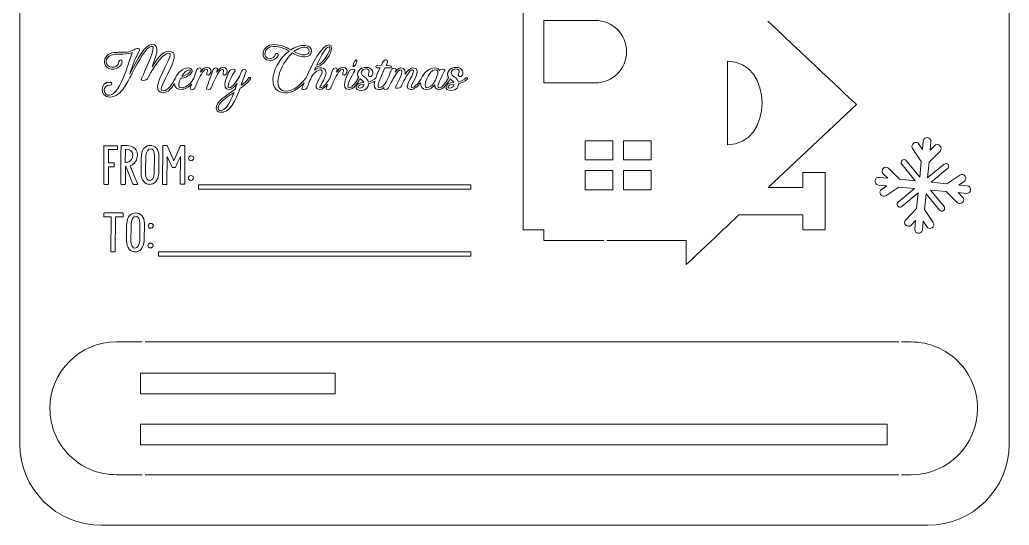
# Model space of a CAD drawing. Header units: inches. Extents: x 0 to 152, y 0 to 203.
# Drawn here: x 0 to 152.4, y 0 to 77.9 of the extents above; entities that cross this region are included whole.
import ezdxf

# ---------------------------------------------------------------- set-up
doc = ezdxf.new("R2010")
doc.units = ezdxf.units.IN
doc.header["$MEASUREMENT"] = 0
doc.layers.add('_U+0421_U+043B_U+043E_U+0439 1', color=7, linetype='Continuous')

msp = doc.modelspace()

# ---------------------------------------------------------------- linework, layer by layer
at = {"layer": '_U+0421_U+043B_U+043E_U+0439 1', "color": 1, "lineweight": 5, "true_color": 0xff0000}
for points in [[(77.55, 86.06), (77.55, 45.54), (80.73, 45.54), (80.73, 43.9), (89.97, 43.9)], [(87.1, 59.26), (87.1, 56.29), (91.37, 56.29), (91.37, 59.26), (87.1, 59.26)], [(93, 59.26), (93, 56.29), (97.26, 56.29), (97.26, 59.26), (93, 59.26)], [(87.1, 54.66), (87.1, 51.7), (91.37, 51.7), (91.37, 54.66), (87.1, 54.66)], [(93, 54.66), (93, 51.7), (97.26, 51.7), (97.26, 54.66), (93, 54.66)], [(135.39, 28.24), (19.29, 28.24)], [(18.59, 23.44), (48.59, 23.44), (48.59, 20.27), (18.59, 20.27), (18.59, 23.44)], [(133.59, 12.39), (18.59, 12.39), (18.59, 15.57), (133.59, 15.57), (133.59, 12.39)], [(135.39, 7.78), (19.29, 7.78)]]:
    msp.add_lwpolyline(points, dxfattribs=at)
at = {"layer": '_U+0421_U+043B_U+043E_U+0439 1', "color": 7, "lineweight": 5, "true_color": 0xffffff}
for points in [[(27.55, 52.47), (69.47, 52.47), (69.47, 51.77), (27.55, 51.77), (27.55, 52.47)], [(21.35, 42.15), (69.47, 42.15), (69.47, 41.45), (21.35, 41.45), (21.35, 42.15)]]:
    msp.add_lwpolyline(points, dxfattribs=at)
at = {"layer": '_U+0421_U+043B_U+043E_U+0439 1', "color": 1, "lineweight": 5, "true_color": 0xff0000}
for points, knots in [([(139.88, 0), (139.88, 0), (12.52, 0), (12.52, 0), (5.61, 0), (0, 5.61), (0, 12.52), (0, 12.52), (0, 190.68), (0, 190.68), (0, 197.59), (5.61, 203.2), (12.52, 203.2), (12.52, 203.2), (139.88, 203.2), (139.88, 203.2), (146.79, 203.2), (152.4, 197.59), (152.4, 190.68), (152.4, 190.68), (152.4, 12.52), (152.4, 12.52), (152.4, 5.61), (146.79, 0), (139.88, 0)], [0, 0, 0, 0, 1, 1, 1, 2, 2, 2, 3, 3, 3, 4, 4, 4, 5, 5, 5, 6, 6, 6, 7, 7, 7, 8, 8, 8, 8]), ([(88.64, 77.8), (88.64, 77.8), (80.73, 77.8), (80.73, 77.8), (80.73, 77.8), (80.73, 68.16), (80.73, 68.16), (80.73, 68.16), (88.64, 68.16), (88.64, 68.16), (91.31, 68.16), (93.46, 70.32), (93.46, 72.98), (93.46, 75.64), (91.31, 77.8), (88.64, 77.8)], [0, 0, 0, 0, 1, 1, 1, 2, 2, 2, 3, 3, 3, 4, 4, 4, 5, 5, 5, 5]), ([(115.24, 77.67), (121.95, 71.35), (128.85, 64.86), (128.86, 64.85), (128.86, 64.85), (115.27, 52.05), (115.27, 52.05), (115.27, 52.05), (120.63, 52.05), (120.63, 52.05), (120.63, 52.05), (120.63, 54.34), (120.63, 54.34), (120.63, 54.34), (124.04, 54.34), (124.04, 54.34), (124.04, 54.34), (124.04, 45.52), (124.04, 45.52), (124.04, 45.52), (120.63, 45.52), (120.63, 45.52), (120.63, 45.52), (120.63, 47.82), (120.63, 47.82), (120.63, 47.82), (110.77, 47.82), (110.77, 47.82), (110.77, 47.82), (106.92, 44.19), (102.65, 40.17), (102.65, 40.17), (102.65, 43.9), (102.65, 43.9), (102.65, 43.9), (90.41, 43.9), (90.41, 43.9)], [0, 0, 0, 0, 1, 1, 1, 2, 2, 2, 3, 3, 3, 4, 4, 4, 5, 5, 5, 6, 6, 6, 7, 7, 7, 8, 8, 8, 9, 9, 9, 10, 10, 10, 11, 11, 11, 12, 12, 12, 12]), ([(108.99, 71.5), (108.99, 71.5), (108.99, 58.64), (108.99, 58.64), (116.12, 58.64), (116.12, 71.5), (108.99, 71.5)], [0, 0, 0, 0, 1, 1, 1, 2, 2, 2, 2]), ([(18.85, 7.78), (18.85, 7.78), (14.88, 7.78), (14.88, 7.78), (12.05, 7.78), (9.5, 8.92), (7.64, 10.77), (5.79, 12.62), (4.65, 15.18), (4.65, 18.01), (4.65, 23.65), (9.23, 28.24), (14.88, 28.24), (14.88, 28.24), (18.85, 28.24), (18.85, 28.24)], [0, 0, 0, 0, 1, 1, 1, 2, 2, 2, 3, 3, 3, 4, 4, 4, 5, 5, 5, 5]), ([(135.83, 28.24), (135.83, 28.24), (137.29, 28.24), (137.29, 28.24), (140.12, 28.24), (142.67, 27.09), (144.53, 25.24), (146.37, 23.39), (147.52, 20.83), (147.52, 18.01), (147.52, 12.35), (142.94, 7.78), (137.29, 7.78), (137.29, 7.78), (135.83, 7.78), (135.83, 7.78)], [0, 0, 0, 0, 1, 1, 1, 2, 2, 2, 3, 3, 3, 4, 4, 4, 5, 5, 5, 5])]:
    msp.add_open_spline(points, degree=3, knots=knots, dxfattribs=at)
at = {"layer": '_U+0421_U+043B_U+043E_U+0439 1', "color": 7, "lineweight": 5, "true_color": 0xffffff}
for points, knots in [([(13.88, 65.98), (14.83, 65.98), (15.54, 66.67), (16.05, 67.41), (16.42, 67.94), (16.85, 68.76), (17.31, 69.66), (18.3, 71.56), (19.45, 73.76), (20.35, 73.81), (21.1, 73.83), (19.32, 70.08), (18.71, 68.75), (18.54, 68.39), (19.57, 68.54), (19.68, 68.77), (20.11, 69.67), (21.76, 72.75), (22.97, 72.75), (24.23, 72.75), (19.3, 66.66), (22.09, 66.66), (22.82, 66.66), (23.36, 67.32), (23.81, 68.05), (23.84, 67.55), (24.13, 67.16), (24.77, 67.16), (25.5, 67.16), (26.06, 67.5), (26.48, 67.96), (26.4, 67.73), (26.32, 67.52), (26.26, 67.35), (26.15, 67.08), (26.87, 67.1), (26.98, 67.38), (27.13, 67.74), (27.23, 67.99), (27.33, 68.27), (27.69, 69.02), (28.24, 70.21), (28.69, 70.25), (28.95, 70.26), (28.95, 70.04), (28.83, 69.73), (28.63, 69.13), (29.37, 69.36), (29.45, 69.76), (29.52, 70.14), (29.39, 70.57), (28.77, 70.53), (28.42, 70.51), (28.1, 70.21), (27.83, 69.82), (27.86, 69.96), (27.92, 70.1), (27.94, 70.27), (28, 70.55), (27.37, 70.52), (27.27, 70.23), (27.18, 69.94), (27.01, 69.44), (26.83, 68.92), (26.43, 68.23), (25.78, 67.41), (24.87, 67.41), (24.31, 67.41), (24.42, 68.16), (24.78, 68.88), (25.27, 68.84), (26.13, 69.27), (26.41, 69.67), (26.65, 70.02), (26.57, 70.47), (26.04, 70.47), (25.04, 70.47), (24.28, 69.7), (23.96, 68.9), (23.51, 68.06), (22.87, 66.94), (22.08, 66.94), (20.55, 66.94), (25.79, 73.04), (22.95, 73.04), (22.01, 73.04), (21.06, 71.81), (20.38, 70.63), (20.97, 72.26), (21.75, 74.09), (20.34, 74.09), (19.25, 74.09), (18.09, 71.76), (17.06, 69.78), (17.06, 69.78), (16.93, 69.52), (16.93, 69.52), (17.47, 71.09), (17.78, 72.05), (18.35, 72.96), (18.77, 73.65), (17.83, 73.51), (17.6, 73.26), (16.87, 72.88), (16.11, 72.88), (15.43, 72.88), (15.08, 72.88), (14.76, 72.88), (14.46, 72.84), (13.73, 72.73), (13.28, 72.33), (13.12, 71.87), (13.06, 71.69), (13.03, 71.51), (13.04, 71.33), (13.06, 71.15), (13.11, 70.98), (13.21, 70.83), (13.43, 70.46), (13.89, 70.21), (14.56, 70.3), (15.14, 70.39), (15.64, 70.78), (15.75, 71.33), (15.85, 71.8), (15.28, 71.88), (15.22, 71.34), (15.18, 70.93), (14.96, 70.64), (14.54, 70.59), (13.99, 70.51), (13.62, 70.7), (13.44, 70.99), (13.37, 71.1), (13.34, 71.23), (13.32, 71.37), (13.31, 71.51), (13.33, 71.65), (13.38, 71.78), (13.51, 72.14), (13.88, 72.47), (14.48, 72.56), (14.77, 72.6), (15.08, 72.59), (15.41, 72.59), (16.03, 72.59), (16.69, 72.59), (17.35, 72.84), (16.87, 71.95), (15.66, 66.55), (13.83, 66.27), (12.86, 66.11), (12.61, 67.9), (13.92, 67.81), (14.25, 67.79), (14.31, 68.26), (13.95, 68.29), (12.3, 68.42), (12.23, 65.98), (13.88, 65.98)], [0, 0, 0, 0, 1, 1, 1, 2, 2, 2, 3, 3, 3, 4, 4, 4, 5, 5, 5, 6, 6, 6, 7, 7, 7, 8, 8, 8, 9, 9, 9, 10, 10, 10, 11, 11, 11, 12, 12, 12, 13, 13, 13, 14, 14, 14, 15, 15, 15, 16, 16, 16, 17, 17, 17, 18, 18, 18, 19, 19, 19, 20, 20, 20, 21, 21, 21, 22, 22, 22, 23, 23, 23, 24, 24, 24, 25, 25, 25, 26, 26, 26, 27, 27, 27, 28, 28, 28, 29, 29, 29, 30, 30, 30, 31, 31, 31, 32, 32, 32, 33, 33, 33, 34, 34, 34, 35, 35, 35, 36, 36, 36, 37, 37, 37, 38, 38, 38, 39, 39, 39, 40, 40, 40, 41, 41, 41, 42, 42, 42, 43, 43, 43, 44, 44, 44, 45, 45, 45, 46, 46, 46, 47, 47, 47, 48, 48, 48, 49, 49, 49, 50, 50, 50, 51, 51, 51, 52, 52, 52, 53, 53, 53, 53]), ([(38.58, 71.63), (39.05, 71.63), (39.58, 71.94), (39.78, 72.4), (39.91, 72.72), (39.47, 72.83), (39.35, 72.51), (39.23, 72.18), (38.94, 71.91), (38.6, 71.91), (37.24, 71.91), (37.61, 73.78), (39.04, 73.78), (40.09, 73.78), (40.82, 73.45), (41.47, 73.09), (38.97, 71.18), (37.75, 66.82), (40.79, 66.63), (41.96, 66.56), (42.98, 67.32), (43.8, 68.2), (43.66, 67.84), (43.54, 67.53), (43.46, 67.31), (43.37, 67.05), (44.1, 67.12), (44.18, 67.29), (44.33, 67.64), (44.6, 68.32), (44.93, 69.09), (45.37, 69.91), (46.65, 70.7), (46.55, 69.83), (46.45, 69.03), (44.77, 67.16), (46.24, 67.16), (46.65, 67.16), (47.07, 67.5), (47.4, 67.9), (47.33, 67.69), (47.26, 67.5), (47.2, 67.35), (47.1, 67.08), (47.81, 67.1), (47.93, 67.38), (48.08, 67.74), (48.17, 67.99), (48.28, 68.27), (48.63, 69.02), (49.19, 70.21), (49.64, 70.25), (49.89, 70.26), (49.89, 70.04), (49.78, 69.73), (49.58, 69.13), (50.32, 69.36), (50.4, 69.76), (50.47, 70.14), (50.33, 70.57), (49.72, 70.53), (49.36, 70.51), (49.05, 70.21), (48.77, 69.82), (48.81, 69.96), (48.86, 70.1), (48.89, 70.27), (48.95, 70.55), (48.31, 70.52), (48.22, 70.23), (48.12, 69.94), (47.95, 69.44), (47.77, 68.92), (47.48, 68.4), (46.84, 67.42), (46.28, 67.42), (45.98, 67.42), (47.08, 68.76), (47.18, 69.67), (47.29, 70.67), (45.9, 70.68), (45.38, 70.11), (45.38, 70.11), (45.6, 70.61), (45.6, 70.61), (47.24, 70.83), (48.77, 73.92), (47.66, 74.02), (46.56, 74.12), (45.03, 71.09), (44.12, 68.96), (44.12, 68.96), (44.12, 68.96), (44.12, 68.96), (43.29, 67.95), (42.16, 66.83), (40.84, 66.91), (38.72, 67.04), (40.04, 70.99), (41.99, 72.79), (42.57, 72.46), (43.14, 72.18), (43.89, 72.18), (45.22, 72.18), (45.31, 73.86), (43.97, 73.95), (43.18, 73.99), (42.41, 73.73), (41.73, 73.27), (41.02, 73.67), (40.24, 74.06), (39.06, 74.06), (37.27, 74.06), (36.82, 71.63), (38.58, 71.63)], [0, 0, 0, 0, 1, 1, 1, 2, 2, 2, 3, 3, 3, 4, 4, 4, 5, 5, 5, 6, 6, 6, 7, 7, 7, 8, 8, 8, 9, 9, 9, 10, 10, 10, 11, 11, 11, 12, 12, 12, 13, 13, 13, 14, 14, 14, 15, 15, 15, 16, 16, 16, 17, 17, 17, 18, 18, 18, 19, 19, 19, 20, 20, 20, 21, 21, 21, 22, 22, 22, 23, 23, 23, 24, 24, 24, 25, 25, 25, 26, 26, 26, 27, 27, 27, 28, 28, 28, 29, 29, 29, 30, 30, 30, 31, 31, 31, 32, 32, 32, 33, 33, 33, 34, 34, 34, 35, 35, 35, 36, 36, 36, 37, 37, 37, 38, 38, 38, 38]), ([(43.92, 73.67), (44.78, 73.61), (44.76, 72.47), (43.9, 72.47), (43.26, 72.47), (42.75, 72.7), (42.23, 72.99), (42.77, 73.43), (43.36, 73.69), (43.92, 73.67)], [0, 0, 0, 0, 1, 1, 1, 2, 2, 2, 3, 3, 3, 3]), ([(47.63, 73.74), (48.21, 73.68), (46.97, 71.22), (45.74, 70.92), (46.44, 72.42), (47.19, 73.77), (47.63, 73.74)], [0, 0, 0, 0, 1, 1, 1, 2, 2, 2, 2]), ([(66.06, 68.96), (66.05, 68.95), (66.05, 68.94), (66.04, 68.93), (65.69, 68.37), (65.13, 67.42), (64.58, 67.42), (64, 67.42), (64.99, 69.22), (65.49, 70.06), (65.69, 70.4), (64.74, 70.25), (64.67, 70.11), (64.67, 70.11), (64.64, 70.05), (64.64, 70.05), (64.53, 70.35), (64.28, 70.47), (63.97, 70.47), (62.96, 70.47), (62.21, 69.71), (61.9, 68.91), (61.55, 68.35), (60.87, 67.43), (60.32, 67.43), (59.81, 67.43), (62.39, 70.47), (60.56, 70.47), (60.12, 70.47), (59.7, 70.03), (59.35, 69.51), (59.42, 70.04), (59.29, 70.47), (58.68, 70.47), (58.4, 70.47), (58.09, 70.18), (57.8, 69.8), (57.8, 69.8), (57.95, 70.21), (57.95, 70.21), (58.07, 70.55), (57.39, 70.52), (57.29, 70.26), (57.16, 69.93), (56.9, 69.33), (56.64, 68.73), (56.39, 68.23), (55.93, 67.42), (55.35, 67.42), (55.01, 67.42), (55.24, 68.18), (55.6, 69.02), (55.81, 69.53), (56.01, 69.97), (56.24, 70.48), (56.24, 70.48), (57.03, 70.48), (57.03, 70.48), (57.31, 70.39), (57.33, 70.8), (57.03, 70.8), (57.03, 70.8), (56.41, 70.84), (56.41, 70.84), (56.54, 71.12), (56.57, 71.16), (56.6, 71.21), (56.87, 71.76), (56.23, 72), (55.87, 71.29), (55.87, 71.29), (55.69, 70.89), (55.69, 70.89), (55.69, 70.89), (55.68, 70.88), (55.68, 70.88), (55.68, 70.88), (55.06, 70.87), (55.06, 70.87), (54.78, 70.87), (54.76, 70.48), (55.05, 70.48), (55.05, 70.48), (55.49, 70.48), (55.49, 70.48), (55.26, 69.99), (55.05, 69.52), (54.87, 69.02), (54.86, 68.99), (54.85, 68.97), (54.84, 68.94), (54.84, 68.94), (54.83, 68.93), (54.83, 68.93), (54.66, 68.7), (53.93, 68.33), (53.69, 68.3), (53.61, 68.59), (53.44, 68.89), (53, 69.15), (52.17, 69.66), (52.72, 70.33), (53.26, 70.31), (53.74, 70.31), (53.94, 70.02), (53.73, 69.55), (53.54, 69.14), (54.13, 68.95), (54.29, 69.37), (54.55, 70.05), (54.12, 70.5), (53.45, 70.56), (52.33, 70.67), (51.66, 69.62), (52.2, 68.96), (52.19, 68.95), (52.18, 68.94), (52.18, 68.93), (51.82, 68.37), (51.26, 67.42), (50.71, 67.42), (50.13, 67.42), (51.12, 69.2), (51.61, 70.05), (51.82, 70.4), (50.87, 70.25), (50.78, 70.08), (50.43, 69.36), (49.31, 67.14), (50.71, 67.14), (51.37, 67.14), (52.02, 68.08), (52.4, 68.77), (52.43, 68.75), (52.44, 68.74), (52.47, 68.72), (52.75, 68.55), (52.92, 68.37), (53, 68.21), (51.39, 68.26), (51.52, 66.91), (52.61, 66.99), (53.46, 67.05), (53.7, 67.58), (53.73, 68.02), (53.94, 68.05), (54.36, 68.21), (54.68, 68.43), (54.51, 67.71), (54.58, 67.14), (55.27, 67.14), (55.57, 67.14), (55.84, 67.26), (56.07, 67.44), (56.07, 67.43), (56.06, 67.42), (56.06, 67.42), (55.87, 67.02), (56.65, 67.12), (56.78, 67.39), (56.94, 67.71), (57.06, 67.97), (57.18, 68.21), (57.57, 68.93), (58.21, 70.18), (58.68, 70.18), (59.26, 70.18), (58.37, 68.41), (57.87, 67.56), (57.66, 67.2), (58.62, 67.35), (58.7, 67.53), (58.78, 67.69), (58.9, 67.93), (59.01, 68.19), (59.42, 68.91), (60, 70.18), (60.47, 70.18), (61.44, 70.18), (58.52, 67.15), (60.24, 67.15), (60.73, 67.15), (61.31, 67.66), (61.74, 68.2), (61.72, 67.61), (62, 67.14), (62.67, 67.14), (63.18, 67.14), (63.62, 67.49), (63.92, 67.88), (63.92, 67.45), (64.08, 67.14), (64.58, 67.14), (65.25, 67.14), (65.88, 68.08), (66.27, 68.77), (66.29, 68.75), (66.31, 68.74), (66.33, 68.72), (66.61, 68.55), (66.78, 68.37), (66.86, 68.21), (65.26, 68.26), (65.38, 66.91), (66.47, 66.99), (67.33, 67.05), (67.57, 67.58), (67.59, 68.02), (67.89, 68.07), (68.63, 68.38), (68.89, 68.73), (69.07, 68.98), (68.78, 69.05), (68.7, 68.93), (68.52, 68.7), (67.8, 68.33), (67.56, 68.3), (67.47, 68.59), (67.3, 68.89), (66.86, 69.15), (66.03, 69.66), (66.59, 70.33), (67.13, 70.31), (67.6, 70.31), (67.8, 70.02), (67.59, 69.55), (67.4, 69.14), (67.99, 68.95), (68.16, 69.37), (68.41, 70.05), (67.98, 70.5), (67.31, 70.56), (66.19, 70.67), (65.52, 69.62), (66.06, 68.96)], [0, 0, 0, 0, 1, 1, 1, 2, 2, 2, 3, 3, 3, 4, 4, 4, 5, 5, 5, 6, 6, 6, 7, 7, 7, 8, 8, 8, 9, 9, 9, 10, 10, 10, 11, 11, 11, 12, 12, 12, 13, 13, 13, 14, 14, 14, 15, 15, 15, 16, 16, 16, 17, 17, 17, 18, 18, 18, 19, 19, 19, 20, 20, 20, 21, 21, 21, 22, 22, 22, 23, 23, 23, 24, 24, 24, 25, 25, 25, 26, 26, 26, 27, 27, 27, 28, 28, 28, 29, 29, 29, 30, 30, 30, 31, 31, 31, 32, 32, 32, 33, 33, 33, 34, 34, 34, 35, 35, 35, 36, 36, 36, 37, 37, 37, 38, 38, 38, 39, 39, 39, 40, 40, 40, 41, 41, 41, 42, 42, 42, 43, 43, 43, 44, 44, 44, 45, 45, 45, 46, 46, 46, 47, 47, 47, 48, 48, 48, 49, 49, 49, 50, 50, 50, 51, 51, 51, 52, 52, 52, 53, 53, 53, 54, 54, 54, 55, 55, 55, 56, 56, 56, 57, 57, 57, 58, 58, 58, 59, 59, 59, 60, 60, 60, 61, 61, 61, 62, 62, 62, 63, 63, 63, 64, 64, 64, 65, 65, 65, 66, 66, 66, 67, 67, 67, 68, 68, 68, 69, 69, 69, 70, 70, 70, 71, 71, 71, 72, 72, 72, 73, 73, 73, 74, 74, 74, 75, 75, 75, 76, 76, 76, 77, 77, 77, 78, 78, 78, 78]), ([(51.39, 70.67), (51.3, 70.7), (51.34, 70.98), (51.46, 71.28), (51.6, 71.58), (51.78, 71.78), (51.87, 71.74), (51.96, 71.7), (51.92, 71.43), (51.79, 71.14), (51.66, 70.84), (51.48, 70.63), (51.39, 70.67)], [0, 0, 0, 0, 1, 1, 1, 2, 2, 2, 3, 3, 3, 4, 4, 4, 4]), ([(26.07, 70.18), (26.38, 70.18), (26.26, 69.92), (26.14, 69.79), (25.9, 69.49), (25.32, 69.22), (24.94, 69.17), (25.27, 69.72), (25.72, 70.18), (26.07, 70.18)], [0, 0, 0, 0, 1, 1, 1, 2, 2, 2, 3, 3, 3, 3]), ([(28.75, 67.35), (29.02, 68.04), (29.56, 69.61), (29.77, 70.23), (29.86, 70.52), (30.5, 70.55), (30.44, 70.27), (30.41, 70.1), (30.36, 69.96), (30.32, 69.82), (30.6, 70.21), (30.91, 70.51), (31.27, 70.53), (31.88, 70.57), (32.02, 70.14), (31.95, 69.76), (31.87, 69.36), (31.13, 69.13), (31.33, 69.73), (31.44, 70.04), (31.44, 70.26), (31.19, 70.25), (30.74, 70.21), (30.18, 69.02), (29.83, 68.27), (29.72, 67.99), (29.63, 67.74), (29.48, 67.38), (29.36, 67.1), (28.65, 67.08), (28.75, 67.35)], [0, 0, 0, 0, 1, 1, 1, 2, 2, 2, 3, 3, 3, 4, 4, 4, 5, 5, 5, 6, 6, 6, 7, 7, 7, 8, 8, 8, 9, 9, 9, 10, 10, 10, 10]), ([(32.26, 67.16), (32.74, 67.16), (33.08, 67.58), (33.48, 68.1), (33.33, 67.71), (33.21, 67.35), (33.14, 67.15), (31.73, 66.21), (30.26, 65.28), (30.27, 64.33), (30.27, 63.99), (30.43, 63.7), (30.84, 63.64), (32.33, 63.39), (33.31, 65.6), (33.92, 67.34), (34.45, 67.71), (35.13, 68.1), (35.53, 68.85), (35.61, 69), (35.36, 69.08), (35.26, 68.93), (34.91, 68.35), (34.36, 68.02), (34.08, 67.8), (34.21, 68.19), (34.79, 69.69), (34.87, 69.96), (35.02, 70.39), (34.26, 70.25), (34.17, 69.99), (34.17, 69.99), (33.9, 69.26), (33.9, 69.26), (33.51, 68.62), (32.76, 67.42), (32.26, 67.42), (31.68, 67.42), (32.67, 69.2), (33.16, 70.05), (33.37, 70.4), (32.42, 70.25), (32.33, 70.08), (31.98, 69.36), (30.86, 67.16), (32.26, 67.16)], [0, 0, 0, 0, 1, 1, 1, 2, 2, 2, 3, 3, 3, 4, 4, 4, 5, 5, 5, 6, 6, 6, 7, 7, 7, 8, 8, 8, 9, 9, 9, 10, 10, 10, 11, 11, 11, 12, 12, 12, 13, 13, 13, 14, 14, 14, 15, 15, 15, 15]), ([(64.37, 69.5), (64.25, 69.22), (64.13, 68.91), (64.04, 68.61), (63.79, 68.11), (63.29, 67.42), (62.67, 67.42), (61.91, 67.42), (63.03, 70.18), (64, 70.18), (64.43, 70.18), (64.44, 69.83), (64.37, 69.5)], [0, 0, 0, 0, 1, 1, 1, 2, 2, 2, 3, 3, 3, 4, 4, 4, 4]), ([(52.3, 67.35), (51.95, 67.35), (51.95, 67.94), (53.06, 67.94), (53, 67.57), (52.66, 67.35), (52.3, 67.35)], [0, 0, 0, 0, 1, 1, 1, 2, 2, 2, 2]), ([(66.92, 67.94), (66.86, 67.57), (66.53, 67.35), (66.16, 67.35), (65.81, 67.35), (65.81, 67.94), (66.92, 67.94)], [0, 0, 0, 0, 1, 1, 1, 2, 2, 2, 2]), ([(30.89, 63.92), (30.64, 63.96), (30.55, 64.14), (30.55, 64.34), (30.55, 65.03), (31.73, 65.85), (32.96, 66.67), (32.43, 65.26), (31.71, 63.79), (30.89, 63.92)], [0, 0, 0, 0, 1, 1, 1, 2, 2, 2, 3, 3, 3, 3]), ([(145.83, 51.13), (145.83, 51.13), (144.52, 51.26), (144.52, 51.26), (144.52, 51.26), (145.22, 50.56), (145.22, 50.56), (145.75, 50.03), (144.95, 49.19), (144.4, 49.73), (144.4, 49.73), (142.68, 51.41), (142.68, 51.41), (142.68, 51.41), (140.27, 51.64), (140.27, 51.64), (140.27, 51.64), (142.36, 49.1), (142.36, 49.1), (142.51, 48.92), (142.49, 48.64), (142.3, 48.48), (142.12, 48.33), (141.83, 48.36), (141.68, 48.54), (141.68, 48.54), (139.59, 51.08), (139.59, 51.08), (139.59, 51.08), (139.36, 48.67), (139.36, 48.67), (139.36, 48.67), (140.68, 46.66), (140.68, 46.66), (141.1, 46.02), (140.13, 45.37), (139.71, 46.01), (139.71, 46.01), (139.16, 46.84), (139.16, 46.84), (139.16, 46.84), (139.03, 45.52), (139.03, 45.52), (139, 45.14), (138.67, 44.98), (138.38, 45.01), (138.1, 45.03), (137.83, 45.25), (137.86, 45.64), (137.86, 45.64), (137.99, 46.95), (137.99, 46.95), (137.99, 46.95), (137.3, 46.24), (137.3, 46.24), (137.03, 45.98), (136.67, 46.04), (136.48, 46.25), (136.26, 46.46), (136.19, 46.81), (136.46, 47.07), (136.46, 47.07), (138.14, 48.79), (138.14, 48.79), (138.14, 48.79), (138.37, 51.2), (138.37, 51.2), (138.37, 51.2), (135.84, 49.1), (135.84, 49.1), (135.65, 48.95), (135.37, 48.98), (135.22, 49.16), (135.07, 49.35), (135.09, 49.63), (135.28, 49.78), (135.28, 49.78), (137.81, 51.88), (137.81, 51.88), (137.81, 51.88), (135.4, 52.11), (135.4, 52.11), (135.4, 52.11), (133.4, 50.78), (133.4, 50.78), (133.09, 50.57), (132.77, 50.72), (132.6, 50.96), (132.42, 51.19), (132.44, 51.55), (132.74, 51.76), (132.74, 51.76), (133.57, 52.31), (133.57, 52.31), (133.57, 52.31), (132.26, 52.43), (132.26, 52.43), (131.49, 52.51), (131.6, 53.68), (132.37, 53.6), (132.37, 53.6), (133.68, 53.48), (133.68, 53.48), (133.68, 53.48), (132.98, 54.17), (132.98, 54.17), (132.45, 54.7), (133.25, 55.54), (133.8, 55.01), (133.8, 55.01), (135.52, 53.33), (135.52, 53.33), (135.52, 53.33), (137.93, 53.09), (137.93, 53.09), (137.93, 53.09), (135.84, 55.63), (135.84, 55.63), (135.69, 55.81), (135.71, 56.1), (135.9, 56.25), (136.08, 56.4), (136.37, 56.37), (136.52, 56.19), (136.52, 56.19), (138.61, 53.65), (138.61, 53.65), (138.61, 53.65), (138.84, 56.06), (138.84, 56.06), (138.84, 56.06), (137.52, 58.07), (137.52, 58.07), (137.1, 58.71), (138.07, 59.37), (138.49, 58.72), (138.49, 58.72), (139.04, 57.9), (139.04, 57.9), (139.04, 57.9), (139.17, 59.21), (139.17, 59.21), (139.24, 59.98), (140.41, 59.86), (140.34, 59.1), (140.34, 59.1), (140.21, 57.79), (140.21, 57.79), (140.21, 57.79), (140.9, 58.49), (140.9, 58.49), (141.17, 58.76), (141.53, 58.7), (141.72, 58.49), (141.94, 58.27), (142.01, 57.93), (141.74, 57.67), (141.74, 57.67), (140.06, 55.95), (140.06, 55.95), (140.06, 55.95), (139.83, 53.54), (139.83, 53.54), (139.83, 53.54), (142.36, 55.63), (142.36, 55.63), (142.55, 55.78), (142.83, 55.75), (142.98, 55.57), (143.13, 55.39), (143.11, 55.1), (142.92, 54.95), (142.92, 54.95), (140.39, 52.86), (140.39, 52.86), (140.39, 52.86), (142.8, 52.63), (142.8, 52.63), (142.8, 52.63), (144.8, 53.95), (144.8, 53.95), (145.11, 54.16), (145.43, 54.01), (145.6, 53.78), (145.78, 53.55), (145.76, 53.19), (145.46, 52.97), (145.46, 52.97), (144.63, 52.43), (144.63, 52.43), (144.63, 52.43), (145.94, 52.3), (145.94, 52.3), (146.71, 52.23), (146.6, 51.06), (145.83, 51.13)], [0, 0, 0, 0, 1, 1, 1, 2, 2, 2, 3, 3, 3, 4, 4, 4, 5, 5, 5, 6, 6, 6, 7, 7, 7, 8, 8, 8, 9, 9, 9, 10, 10, 10, 11, 11, 11, 12, 12, 12, 13, 13, 13, 14, 14, 14, 15, 15, 15, 16, 16, 16, 17, 17, 17, 18, 18, 18, 19, 19, 19, 20, 20, 20, 21, 21, 21, 22, 22, 22, 23, 23, 23, 24, 24, 24, 25, 25, 25, 26, 26, 26, 27, 27, 27, 28, 28, 28, 29, 29, 29, 30, 30, 30, 31, 31, 31, 32, 32, 32, 33, 33, 33, 34, 34, 34, 35, 35, 35, 36, 36, 36, 37, 37, 37, 38, 38, 38, 39, 39, 39, 40, 40, 40, 41, 41, 41, 42, 42, 42, 43, 43, 43, 44, 44, 44, 45, 45, 45, 46, 46, 46, 47, 47, 47, 48, 48, 48, 49, 49, 49, 50, 50, 50, 51, 51, 51, 52, 52, 52, 53, 53, 53, 54, 54, 54, 55, 55, 55, 56, 56, 56, 57, 57, 57, 58, 58, 58, 59, 59, 59, 60, 60, 60, 61, 61, 61, 62, 62, 62, 63, 63, 63, 64, 64, 64, 65, 65, 65, 65]), ([(13.65, 57.88), (13.65, 57.88), (13.65, 55.84), (13.65, 55.84), (13.65, 55.84), (14.47, 55.84), (14.47, 55.84), (14.52, 55.84), (14.54, 55.82), (14.54, 55.79), (14.54, 55.79), (14.54, 55.27), (14.54, 55.27), (14.54, 55.25), (14.52, 55.23), (14.47, 55.23), (14.47, 55.23), (13.65, 55.23), (13.65, 55.23), (13.65, 54.34), (13.64, 53.47), (13.64, 52.58), (13.64, 52.55), (13.6, 52.53), (13.55, 52.53), (13.55, 52.53), (13.03, 52.53), (13.03, 52.53), (12.98, 52.53), (12.94, 52.55), (12.94, 52.58), (12.94, 52.58), (12.96, 58.16), (12.96, 58.16), (12.96, 58.16), (12.96, 58.46), (12.96, 58.46), (12.96, 58.48), (12.99, 58.49), (13.05, 58.49), (13.05, 58.49), (14.95, 58.49), (14.95, 58.49), (14.99, 58.49), (15.03, 58.48), (15.03, 58.46), (15.03, 58.46), (15.03, 57.93), (15.03, 57.93), (15.03, 57.9), (14.99, 57.88), (14.95, 57.88), (14.95, 57.88), (13.65, 57.88), (13.65, 57.88)], [0, 0, 0, 0, 1, 1, 1, 2, 2, 2, 3, 3, 3, 4, 4, 4, 5, 5, 5, 6, 6, 6, 7, 7, 7, 8, 8, 8, 9, 9, 9, 10, 10, 10, 11, 11, 11, 12, 12, 12, 13, 13, 13, 14, 14, 14, 15, 15, 15, 16, 16, 16, 17, 17, 17, 18, 18, 18, 18]), ([(17.51, 52.53), (17.51, 52.53), (18.06, 52.53), (18.06, 52.53), (18.13, 52.53), (18.16, 52.56), (18.14, 52.59), (18.14, 52.59), (17.01, 55.39), (17.01, 55.39), (17.72, 55.6), (18.12, 56.34), (18.12, 57.05), (18.12, 58.32), (17.13, 58.54), (16.03, 58.54), (15.93, 58.54), (15.81, 58.54), (15.68, 58.53), (15.64, 58.53), (15.6, 58.51), (15.6, 58.48), (15.58, 57.3), (15.56, 56.44), (15.56, 52.58), (15.56, 52.55), (15.59, 52.53), (15.65, 52.53), (15.65, 52.53), (16.17, 52.53), (16.17, 52.53), (16.22, 52.53), (16.26, 52.55), (16.26, 52.58), (16.26, 53.47), (16.26, 54.4), (16.26, 55.31), (16.26, 55.31), (16.31, 55.31), (16.31, 55.31), (16.31, 55.31), (17.43, 52.56), (17.43, 52.56), (17.44, 52.54), (17.48, 52.53), (17.51, 52.53)], [0, 0, 0, 0, 1, 1, 1, 2, 2, 2, 3, 3, 3, 4, 4, 4, 5, 5, 5, 6, 6, 6, 7, 7, 7, 8, 8, 8, 9, 9, 9, 10, 10, 10, 11, 11, 11, 12, 12, 12, 13, 13, 13, 14, 14, 14, 15, 15, 15, 15]), ([(16.25, 55.92), (16.25, 55.92), (16.28, 57.93), (16.28, 57.93), (16.86, 57.94), (17.41, 57.75), (17.41, 57.03), (17.41, 56.58), (17.13, 56.11), (16.78, 55.98), (16.6, 55.93), (16.42, 55.92), (16.25, 55.92)], [0, 0, 0, 0, 1, 1, 1, 2, 2, 2, 3, 3, 3, 4, 4, 4, 4]), ([(21.44, 56.9), (21.46, 57.99), (20.78, 58.54), (20.1, 58.54), (19.45, 58.54), (18.78, 58.02), (18.73, 56.97), (18.7, 56.4), (18.69, 55.7), (18.69, 55.04), (18.69, 55.04), (18.69, 54.26), (18.69, 54.26), (18.68, 53.12), (19.33, 52.51), (20, 52.51), (20.67, 52.51), (21.35, 53.1), (21.41, 54.29), (21.41, 54.29), (21.44, 56.9), (21.44, 56.9)], [0, 0, 0, 0, 1, 1, 1, 2, 2, 2, 3, 3, 3, 4, 4, 4, 5, 5, 5, 6, 6, 6, 7, 7, 7, 7]), ([(20.72, 54.29), (20.7, 53.52), (20.35, 53.1), (20, 53.1), (19.68, 53.1), (19.37, 53.47), (19.37, 54.26), (19.37, 55.04), (19.39, 56.14), (19.42, 56.93), (19.45, 57.61), (19.8, 58), (20.15, 58), (20.46, 58), (20.76, 57.66), (20.75, 56.93), (20.75, 56.93), (20.72, 54.29), (20.72, 54.29)], [0, 0, 0, 0, 1, 1, 1, 2, 2, 2, 3, 3, 3, 4, 4, 4, 5, 5, 5, 6, 6, 6, 6]), ([(24.71, 52.6), (24.71, 52.6), (24.73, 56.83), (24.73, 56.83), (24.47, 56.27), (24.24, 55.73), (23.99, 55.16), (23.98, 55.14), (23.94, 55.13), (23.91, 55.13), (23.91, 55.13), (23.54, 55.13), (23.54, 55.13), (23.51, 55.13), (23.47, 55.15), (23.47, 55.16), (23.47, 55.16), (22.69, 56.84), (22.69, 56.84), (22.69, 56.84), (22.67, 52.57), (22.67, 52.57), (22.67, 52.54), (22.62, 52.52), (22.59, 52.52), (22.59, 52.52), (22.07, 52.52), (22.07, 52.52), (22.01, 52.52), (21.98, 52.54), (21.98, 52.57), (21.98, 52.57), (22.02, 58.48), (22.02, 58.48), (22.02, 58.51), (22.07, 58.53), (22.11, 58.53), (22.11, 58.53), (22.61, 58.53), (22.61, 58.53), (22.63, 58.53), (22.68, 58.52), (22.69, 58.5), (22.69, 58.5), (23.74, 56.15), (23.74, 56.15), (23.74, 56.15), (24.74, 58.5), (24.74, 58.5), (24.75, 58.52), (24.79, 58.53), (24.81, 58.53), (24.81, 58.53), (25.34, 58.53), (25.34, 58.53), (25.39, 58.53), (25.43, 58.51), (25.43, 58.48), (25.43, 58.48), (25.4, 52.6), (25.4, 52.6), (25.4, 52.58), (25.36, 52.56), (25.31, 52.56), (25.31, 52.56), (24.79, 52.56), (24.79, 52.56), (24.75, 52.56), (24.71, 52.58), (24.71, 52.6)], [0, 0, 0, 0, 1, 1, 1, 2, 2, 2, 3, 3, 3, 4, 4, 4, 5, 5, 5, 6, 6, 6, 7, 7, 7, 8, 8, 8, 9, 9, 9, 10, 10, 10, 11, 11, 11, 12, 12, 12, 13, 13, 13, 14, 14, 14, 15, 15, 15, 16, 16, 16, 17, 17, 17, 18, 18, 18, 19, 19, 19, 20, 20, 20, 21, 21, 21, 22, 22, 22, 23, 23, 23, 23]), ([(26.79, 56.55), (26.79, 56.37), (26.59, 56.18), (26.4, 56.18), (26.14, 56.18), (26.01, 56.37), (26.01, 56.55), (26.01, 56.77), (26.17, 56.93), (26.4, 56.93), (26.63, 56.93), (26.79, 56.71), (26.79, 56.55)], [0, 0, 0, 0, 1, 1, 1, 2, 2, 2, 3, 3, 3, 4, 4, 4, 4]), ([(26.74, 53.51), (26.74, 53.31), (26.57, 53.14), (26.35, 53.14), (26.12, 53.14), (25.96, 53.34), (25.96, 53.51), (25.96, 53.71), (26.14, 53.89), (26.35, 53.89), (26.59, 53.89), (26.74, 53.7), (26.74, 53.51)], [0, 0, 0, 0, 1, 1, 1, 2, 2, 2, 3, 3, 3, 4, 4, 4, 4]), ([(15.9, 48.08), (15.9, 48.08), (15.9, 47.57), (15.9, 47.57), (15.9, 47.55), (15.87, 47.53), (15.81, 47.53), (15.81, 47.53), (14.76, 47.53), (14.76, 47.53), (14.76, 47.53), (14.69, 42.17), (14.69, 42.17), (14.69, 42.14), (14.65, 42.12), (14.61, 42.12), (14.61, 42.12), (14.11, 42.12), (14.11, 42.12), (14.06, 42.12), (14.02, 42.14), (14.02, 42.17), (14.02, 42.17), (14.05, 47.53), (14.05, 47.53), (14.05, 47.53), (13.03, 47.53), (13.03, 47.53), (12.98, 47.53), (12.94, 47.55), (12.94, 47.57), (12.94, 47.57), (12.94, 48.08), (12.94, 48.08), (12.94, 48.1), (12.98, 48.12), (13.03, 48.12), (13.03, 48.12), (15.81, 48.12), (15.81, 48.12), (15.87, 48.12), (15.9, 48.1), (15.9, 48.08)], [0, 0, 0, 0, 1, 1, 1, 2, 2, 2, 3, 3, 3, 4, 4, 4, 5, 5, 5, 6, 6, 6, 7, 7, 7, 8, 8, 8, 9, 9, 9, 10, 10, 10, 11, 11, 11, 12, 12, 12, 13, 13, 13, 14, 14, 14, 14]), ([(17.85, 48.14), (17.2, 48.14), (16.53, 47.62), (16.48, 46.56), (16.45, 46), (16.44, 45.29), (16.44, 44.64), (16.44, 44.64), (16.44, 43.85), (16.44, 43.85), (16.43, 42.72), (17.08, 42.11), (17.75, 42.11), (18.43, 42.11), (19.1, 42.7), (19.17, 43.88), (19.17, 43.88), (19.19, 46.5), (19.19, 46.5), (19.21, 47.58), (18.53, 48.14), (17.85, 48.14)], [0, 0, 0, 0, 1, 1, 1, 2, 2, 2, 3, 3, 3, 4, 4, 4, 5, 5, 5, 6, 6, 6, 7, 7, 7, 7]), ([(18.47, 43.88), (18.45, 43.11), (18.1, 42.7), (17.75, 42.7), (17.43, 42.7), (17.12, 43.07), (17.12, 43.85), (17.12, 44.63), (17.14, 45.73), (17.17, 46.52), (17.2, 47.2), (17.55, 47.59), (17.9, 47.59), (18.21, 47.59), (18.51, 47.26), (18.5, 46.52), (18.5, 46.52), (18.47, 43.88), (18.47, 43.88)], [0, 0, 0, 0, 1, 1, 1, 2, 2, 2, 3, 3, 3, 4, 4, 4, 5, 5, 5, 6, 6, 6, 6]), ([(20.56, 46.15), (20.56, 45.96), (20.37, 45.77), (20.17, 45.77), (19.92, 45.77), (19.78, 45.96), (19.78, 46.15), (19.78, 46.37), (19.94, 46.52), (20.17, 46.52), (20.4, 46.52), (20.56, 46.3), (20.56, 46.15)], [0, 0, 0, 0, 1, 1, 1, 2, 2, 2, 3, 3, 3, 4, 4, 4, 4]), ([(20.52, 43.1), (20.52, 42.9), (20.35, 42.73), (20.13, 42.73), (19.9, 42.73), (19.73, 42.94), (19.73, 43.1), (19.73, 43.31), (19.92, 43.48), (20.13, 43.48), (20.37, 43.48), (20.52, 43.29), (20.52, 43.1)], [0, 0, 0, 0, 1, 1, 1, 2, 2, 2, 3, 3, 3, 4, 4, 4, 4])]:
    msp.add_open_spline(points, degree=3, knots=knots, dxfattribs=at)

doc.saveas('drawing.dxf')
